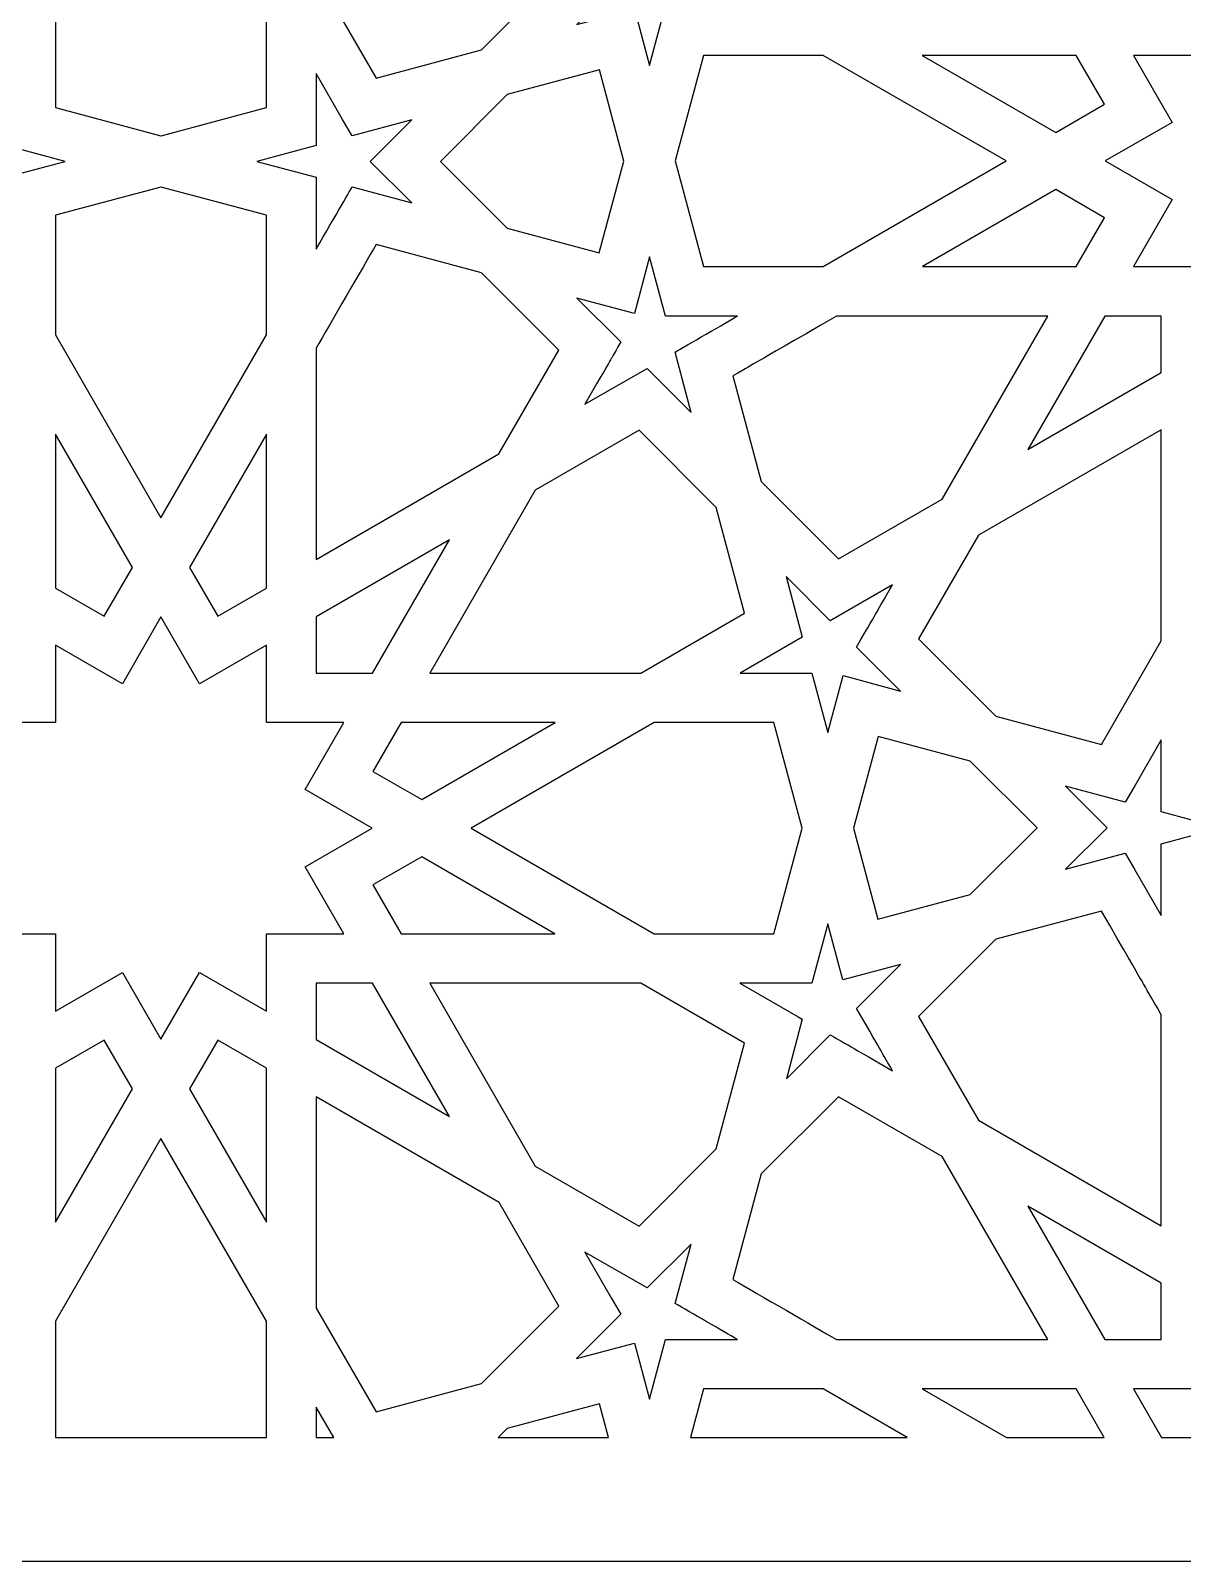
# Model space of a CAD drawing. Header units: millimetres. Extents: x -57 to 56, y -100 to 112.
# Drawn here: x -3.55 to 28.93, y -99.84 to -56.67 of the extents above; entities that cross this region are included whole.
import ezdxf

# ---------------------------------------------------------------- set-up
doc = ezdxf.new("R2010")
doc.units = ezdxf.units.MM
doc.header["$MEASUREMENT"] = 0
doc.layers.add('layer 1', color=7, linetype='Continuous')

msp = doc.modelspace()

# ---------------------------------------------------------------- linework, layer by layer
at = {"layer": 'layer 1', "color": 250}
for points, knots in [([(-24.372, 94.4411), (-38.1806, 87.6628), (-48.5742, 75.4542), (-53.0874, 60.935), (-53.0874, 60.935), (-56.6521, 49.4658), (-55.5912, 52.1945), (-55.5912, -99.8361), (-55.5912, -99.8361), (-52.4793, -99.8361), (52.9544, -99.8361), (55.9213, -99.8361), (55.9213, -99.8361), (55.9213, -98.4327), (55.9213, -97.8601), (55.9213, -96.466), (55.9213, -96.466), (55.9213, 55.9079), (56.001, 45.5757), (55.7428, 48.8312), (55.7428, 48.8312), (52.6358, 88.0279), (10.7823, 111.699), (-24.372, 94.4411)], [0, 0, 0, 0, 0.1428571, 0.1428571, 0.1428571, 0.1428571, 0.2857143, 0.2857143, 0.2857143, 0.2857143, 0.4285714, 0.4285714, 0.4285714, 0.4285714, 0.5714286, 0.5714286, 0.5714286, 0.5714286, 0.7142857, 0.7142857, 0.7142857, 0.7142857, 1, 1, 1, 1]), ([(4.5028, -49.1317), (4.5028, -49.1317), (9.659, -52.1091), (9.659, -52.1091), (9.659, -52.1091), (9.659, -52.1091), (11.3471, -55.0333), (11.3471, -55.0333), (11.3471, -55.0333), (11.3471, -55.0333), (9.1683, -57.2124), (9.1683, -57.2124), (9.1683, -57.2124), (9.1683, -57.2124), (6.1909, -58.0108), (6.1909, -58.0108), (6.1909, -58.0108), (6.1909, -58.0108), (4.5028, -55.0866), (4.5028, -55.0866), (4.5028, -55.0866), (4.5028, -55.0866), (4.5028, -49.1317), (4.5028, -49.1317)], [0, 0, 0, 0, 0.1428571, 0.1428571, 0.1428571, 0.1428571, 0.2857143, 0.2857143, 0.2857143, 0.2857143, 0.4285714, 0.4285714, 0.4285714, 0.4285714, 0.5714286, 0.5714286, 0.5714286, 0.5714286, 0.7142857, 0.7142857, 0.7142857, 0.7142857, 1, 1, 1, 1]), ([(0.1277, -50.3036), (0.1277, -50.3036), (3.1055, -55.4616), (3.1055, -55.4616), (3.1055, -55.4616), (3.1055, -55.4616), (3.1055, -58.8363), (3.1055, -58.8363), (3.1055, -58.8363), (3.1055, -58.8363), (0.1291, -59.6343), (0.1291, -59.6343), (0.1291, -59.6343), (0.1291, -59.6343), (0.1277, -59.6339), (0.1277, -59.6339), (0.1277, -59.6339), (0.1277, -59.6339), (0.1266, -59.6343), (0.1266, -59.6343), (0.1266, -59.6343), (0.1266, -59.6343), (-2.8497, -58.8363), (-2.8497, -58.8363), (-2.8497, -58.8363), (-2.8497, -58.8363), (-2.8497, -55.4616), (-2.8497, -55.4616), (-2.8497, -55.4616), (-2.8497, -55.4616), (0.1277, -50.3036), (0.1277, -50.3036)], [0, 0, 0, 0, 0.1111111, 0.1111111, 0.1111111, 0.1111111, 0.2222222, 0.2222222, 0.2222222, 0.2222222, 0.3333333, 0.3333333, 0.3333333, 0.3333333, 0.4444444, 0.4444444, 0.4444444, 0.4444444, 0.5555556, 0.5555556, 0.5555556, 0.5555556, 0.6666667, 0.6666667, 0.6666667, 0.6666667, 0.7777778, 0.7777778, 0.7777778, 0.7777778, 1, 1, 1, 1]), ([(12.8252, -54.7991), (12.8252, -54.7991), (12.8256, -54.7987), (12.8256, -54.7987), (12.8256, -54.7987), (12.8256, -54.7987), (12.0798, -53.5069), (12.0798, -53.5069), (12.0798, -53.5069), (12.0798, -53.5069), (13.8356, -54.5207), (13.8356, -54.5207), (13.8356, -54.5207), (13.8356, -54.5207), (15.0728, -53.2832), (15.0728, -53.2832), (15.0728, -53.2832), (15.0728, -53.2832), (14.6237, -54.9578), (14.6237, -54.9578), (14.6237, -54.9578), (14.8244, -55.0735), (16.178, -55.8553), (16.3802, -55.9721), (16.3802, -55.9721), (15.4806, -55.9721), (15.0276, -55.9721), (14.3535, -55.9721), (14.3535, -55.9721), (14.3535, -55.9721), (13.903, -57.6523), (13.903, -57.6523), (13.903, -57.6523), (13.903, -57.6523), (13.4789, -56.0666), (13.4789, -56.0666), (13.4789, -56.0666), (13.4789, -56.0666), (11.8551, -56.5016), (11.8551, -56.5016), (11.8551, -56.5016), (11.8551, -56.5016), (13.0933, -55.2633), (13.0933, -55.2633), (13.0933, -55.2633), (13.0933, -55.2633), (12.8252, -54.7991), (12.8252, -54.7991)], [0, 0, 0, 0, 0.0769231, 0.0769231, 0.0769231, 0.0769231, 0.1538462, 0.1538462, 0.1538462, 0.1538462, 0.2307692, 0.2307692, 0.2307692, 0.2307692, 0.3076923, 0.3076923, 0.3076923, 0.3076923, 0.3846154, 0.3846154, 0.3846154, 0.3846154, 0.4615385, 0.4615385, 0.4615385, 0.4615385, 0.5384615, 0.5384615, 0.5384615, 0.5384615, 0.6153846, 0.6153846, 0.6153846, 0.6153846, 0.6923077, 0.6923077, 0.6923077, 0.6923077, 0.7692308, 0.7692308, 0.7692308, 0.7692308, 0.8461538, 0.8461538, 0.8461538, 0.8461538, 1, 1, 1, 1]), ([(33.7961, -64.414), (33.7961, -64.414), (32.7071, -66.3007), (32.7071, -66.3007), (32.7071, -66.3007), (32.7071, -66.3007), (31.6177, -64.414), (31.6177, -64.414), (31.6177, -64.414), (31.6177, -64.414), (29.7293, -65.5038), (29.7293, -65.5038), (29.7293, -65.5038), (29.7293, -65.5038), (29.7293, -63.3232), (29.7293, -63.3232), (29.7293, -63.3232), (29.7293, -63.3232), (27.5505, -63.3232), (27.5505, -63.3232), (27.5505, -63.3232), (27.5505, -63.3232), (28.6399, -61.4366), (28.6399, -61.4366), (28.6399, -61.4366), (28.6399, -61.4366), (26.7522, -60.3469), (26.7522, -60.3469), (26.7522, -60.3469), (26.7522, -60.3469), (28.6399, -59.2575), (28.6399, -59.2575), (28.6399, -59.2575), (28.6399, -59.2575), (27.5502, -57.3694), (27.5502, -57.3694), (27.5502, -57.3694), (27.5502, -57.3694), (29.7293, -57.3694), (29.7293, -57.3694), (29.7293, -57.3694), (29.7293, -57.3694), (29.7293, -55.1903), (29.7293, -55.1903), (29.7293, -55.1903), (29.7293, -55.1903), (31.6177, -56.2797), (31.6177, -56.2797), (31.6177, -56.2797), (31.6177, -56.2797), (32.7071, -54.3923), (32.7071, -54.3923), (32.7071, -54.3923), (32.7071, -54.3923), (33.7961, -56.2797), (33.7961, -56.2797), (33.7961, -56.2797), (33.7961, -56.2797), (35.6845, -55.1903), (35.6845, -55.1903), (35.6845, -55.1903), (35.6845, -55.1903), (35.6845, -57.3694), (35.6845, -57.3694), (35.6845, -57.3694), (35.6845, -57.3694), (37.864, -57.3694), (37.864, -57.3694), (37.864, -57.3694), (37.864, -57.3694), (36.7743, -59.2575), (36.7743, -59.2575), (36.7743, -59.2575), (36.7743, -59.2575), (38.6609, -60.3469), (38.6609, -60.3469), (38.6609, -60.3469), (38.6609, -60.3469), (36.7739, -61.4366), (36.7739, -61.4366), (36.7739, -61.4366), (36.7739, -61.4366), (37.8636, -63.3232), (37.8636, -63.3232), (37.8636, -63.3232), (37.8636, -63.3232), (35.6845, -63.3232), (35.6845, -63.3232), (35.6845, -63.3232), (35.6845, -63.3232), (35.6845, -65.5038), (35.6845, -65.5038), (35.6845, -65.5038), (35.6845, -65.5038), (33.7961, -64.414), (33.7961, -64.414)], [0, 0, 0, 0, 0.04, 0.04, 0.04, 0.04, 0.08, 0.08, 0.08, 0.08, 0.12, 0.12, 0.12, 0.12, 0.16, 0.16, 0.16, 0.16, 0.2, 0.2, 0.2, 0.2, 0.24, 0.24, 0.24, 0.24, 0.28, 0.28, 0.28, 0.28, 0.32, 0.32, 0.32, 0.32, 0.36, 0.36, 0.36, 0.36, 0.4, 0.4, 0.4, 0.4, 0.44, 0.44, 0.44, 0.44, 0.48, 0.48, 0.48, 0.48, 0.52, 0.52, 0.52, 0.52, 0.56, 0.56, 0.56, 0.56, 0.6, 0.6, 0.6, 0.6, 0.64, 0.64, 0.64, 0.64, 0.68, 0.68, 0.68, 0.68, 0.72, 0.72, 0.72, 0.72, 0.76, 0.76, 0.76, 0.76, 0.8, 0.8, 0.8, 0.8, 0.84, 0.84, 0.84, 0.84, 0.88, 0.88, 0.88, 0.88, 0.92, 0.92, 0.92, 0.92, 1, 1, 1, 1]), ([(23.9568, -60.3469), (23.9568, -60.3469), (18.8013, -63.3232), (18.8013, -63.3232), (18.8013, -63.3232), (18.8013, -63.3232), (15.4245, -63.3232), (15.4245, -63.3232), (15.4245, -63.3232), (15.4245, -63.3232), (14.6272, -60.3472), (14.6272, -60.3472), (14.6272, -60.3472), (14.6272, -60.3472), (15.4256, -57.3694), (15.4256, -57.3694), (15.4256, -57.3694), (15.4256, -57.3694), (18.8006, -57.3694), (18.8006, -57.3694), (18.8006, -57.3694), (18.8006, -57.3694), (23.9571, -60.3469), (23.9571, -60.3469), (23.9571, -60.3469), (23.9571, -60.3469), (23.9568, -60.3469), (23.9568, -60.3469), (23.9568, -60.3469), (23.9568, -60.3469), (23.9568, -60.3469), (23.9568, -60.3469)], [0, 0, 0, 0, 0.1111111, 0.1111111, 0.1111111, 0.1111111, 0.2222222, 0.2222222, 0.2222222, 0.2222222, 0.3333333, 0.3333333, 0.3333333, 0.3333333, 0.4444444, 0.4444444, 0.4444444, 0.4444444, 0.5555556, 0.5555556, 0.5555556, 0.5555556, 0.6666667, 0.6666667, 0.6666667, 0.6666667, 0.7777778, 0.7777778, 0.7777778, 0.7777778, 1, 1, 1, 1]), ([(25.3545, -59.5401), (25.3545, -59.5401), (21.5949, -57.3694), (21.5949, -57.3694), (21.5949, -57.3694), (22.0595, -57.3694), (25.3838, -57.3694), (25.9366, -57.3694), (25.9366, -57.3694), (25.9366, -57.3694), (26.731, -58.746), (26.731, -58.746), (26.731, -58.746), (26.731, -58.746), (25.3545, -59.5401), (25.3545, -59.5401)], [0, 0, 0, 0, 0.2, 0.2, 0.2, 0.2, 0.4, 0.4, 0.4, 0.4, 0.6, 0.6, 0.6, 0.6, 1, 1, 1, 1]), ([(9.8887, -58.475), (9.8887, -58.475), (12.4901, -57.7783), (12.4901, -57.7783), (12.4901, -57.7783), (12.4901, -57.7783), (13.1784, -60.3497), (13.1784, -60.3497), (13.1784, -60.3497), (13.1784, -60.3497), (12.4862, -62.9363), (12.4862, -62.9363), (12.4862, -62.9363), (12.4862, -62.9363), (9.8862, -62.2395), (9.8862, -62.2395), (9.8862, -62.2395), (9.8862, -62.2395), (8.0049, -60.3585), (8.0049, -60.3585), (8.0049, -60.3585), (8.0049, -60.3585), (9.8887, -58.475), (9.8887, -58.475)], [0, 0, 0, 0, 0.1428571, 0.1428571, 0.1428571, 0.1428571, 0.2857143, 0.2857143, 0.2857143, 0.2857143, 0.4285714, 0.4285714, 0.4285714, 0.4285714, 0.5714286, 0.5714286, 0.5714286, 0.5714286, 0.7142857, 0.7142857, 0.7142857, 0.7142857, 1, 1, 1, 1]), ([(-4.9929, -61.5414), (-4.9929, -61.5414), (-4.9932, -61.5414), (-4.9932, -61.5414), (-4.9932, -61.5414), (-4.9932, -61.5414), (-5.261, -61.0775), (-5.261, -61.0775), (-5.261, -61.0775), (-5.261, -61.0775), (-6.9399, -61.5269), (-6.9399, -61.5269), (-6.9399, -61.5269), (-6.9399, -61.5269), (-5.7697, -60.3567), (-5.7697, -60.3567), (-5.7697, -60.3567), (-5.7697, -60.3567), (-6.9381, -59.1883), (-6.9381, -59.1883), (-6.9381, -59.1883), (-6.9381, -59.1883), (-5.261, -59.6381), (-5.261, -59.6381), (-5.261, -59.6381), (-5.261, -59.6381), (-4.9929, -59.1735), (-4.9929, -59.1735), (-4.9929, -59.1735), (-4.9929, -59.1735), (-4.9929, -59.1735), (-4.9929, -59.1735), (-4.9929, -59.1735), (-4.9929, -59.1735), (-4.2471, -57.882), (-4.2471, -57.882), (-4.2471, -57.882), (-4.2471, -58.7816), (-4.2471, -59.2342), (-4.2471, -59.908), (-4.2471, -59.908), (-4.2471, -59.908), (-2.5732, -60.3571), (-2.5732, -60.3571), (-2.5732, -60.3571), (-2.5732, -60.3571), (-4.2471, -60.8055), (-4.2471, -60.8055), (-4.2471, -60.8055), (-4.2471, -61.4627), (-4.2471, -61.9481), (-4.2471, -62.8329), (-4.2471, -62.8329), (-4.2471, -62.8329), (-4.9929, -61.5414), (-4.9929, -61.5414)], [0, 0, 0, 0, 0.0666667, 0.0666667, 0.0666667, 0.0666667, 0.1333333, 0.1333333, 0.1333333, 0.1333333, 0.2, 0.2, 0.2, 0.2, 0.2666667, 0.2666667, 0.2666667, 0.2666667, 0.3333333, 0.3333333, 0.3333333, 0.3333333, 0.4, 0.4, 0.4, 0.4, 0.4666667, 0.4666667, 0.4666667, 0.4666667, 0.5333333, 0.5333333, 0.5333333, 0.5333333, 0.6, 0.6, 0.6, 0.6, 0.6666667, 0.6666667, 0.6666667, 0.6666667, 0.7333333, 0.7333333, 0.7333333, 0.7333333, 0.8, 0.8, 0.8, 0.8, 0.8666667, 0.8666667, 0.8666667, 0.8666667, 1, 1, 1, 1]), ([(2.8286, -60.3571), (2.8286, -60.3571), (4.5028, -59.908), (4.5028, -59.908), (4.5028, -59.908), (4.5028, -59.2346), (4.5028, -58.7816), (4.5028, -57.882), (4.5028, -57.882), (4.5028, -57.882), (5.2486, -59.1735), (5.2486, -59.1735), (5.2486, -59.1735), (5.2486, -59.1735), (5.2486, -59.1735), (5.2486, -59.1735), (5.2486, -59.1735), (5.2486, -59.1735), (5.5167, -59.6381), (5.5167, -59.6381), (5.5167, -59.6381), (5.5167, -59.6381), (7.2012, -59.1862), (7.2012, -59.1862), (7.2012, -59.1862), (7.2012, -59.1862), (6.029, -60.3585), (6.029, -60.3585), (6.029, -60.3585), (6.029, -60.3585), (7.1981, -61.5276), (7.1981, -61.5276), (7.1981, -61.5276), (7.1981, -61.5276), (5.5167, -61.0775), (5.5167, -61.0775), (5.5167, -61.0775), (5.5167, -61.0775), (5.0493, -61.8864), (4.5028, -62.8329), (4.5028, -62.8329), (4.5028, -61.9326), (4.5028, -61.4793), (4.5028, -60.8055), (4.5028, -60.8055), (4.5028, -60.8055), (2.8286, -60.3571), (2.8286, -60.3571)], [0, 0, 0, 0, 0.0769231, 0.0769231, 0.0769231, 0.0769231, 0.1538462, 0.1538462, 0.1538462, 0.1538462, 0.2307692, 0.2307692, 0.2307692, 0.2307692, 0.3076923, 0.3076923, 0.3076923, 0.3076923, 0.3846154, 0.3846154, 0.3846154, 0.3846154, 0.4615385, 0.4615385, 0.4615385, 0.4615385, 0.5384615, 0.5384615, 0.5384615, 0.5384615, 0.6153846, 0.6153846, 0.6153846, 0.6153846, 0.6923077, 0.6923077, 0.6923077, 0.6923077, 0.7692308, 0.7692308, 0.7692308, 0.7692308, 0.8461538, 0.8461538, 0.8461538, 0.8461538, 1, 1, 1, 1]), ([(0.1277, -70.4102), (0.1277, -70.4102), (0.1277, -70.4099), (0.1277, -70.4099), (0.1277, -70.4099), (0.1277, -70.4099), (0.1277, -70.4102), (0.1277, -70.4102), (0.1277, -70.4102), (0.1277, -70.4102), (-2.8497, -65.2533), (-2.8497, -65.2533), (-2.8497, -65.2533), (-2.8497, -65.2533), (-2.8497, -61.8779), (-2.8497, -61.8779), (-2.8497, -61.8779), (-2.8497, -61.8779), (0.1259, -61.081), (0.1259, -61.081), (0.1259, -61.081), (0.1259, -61.081), (0.1277, -61.0813), (0.1277, -61.0813), (0.1277, -61.0813), (0.1277, -61.0813), (0.1298, -61.081), (0.1298, -61.081), (0.1298, -61.081), (0.1298, -61.081), (3.1055, -61.8779), (3.1055, -61.8779), (3.1055, -61.8779), (3.1055, -61.8779), (3.1055, -65.2533), (3.1055, -65.2533), (3.1055, -65.2533), (3.1055, -65.2533), (0.1277, -70.4102), (0.1277, -70.4102)], [0, 0, 0, 0, 0.0909091, 0.0909091, 0.0909091, 0.0909091, 0.1818182, 0.1818182, 0.1818182, 0.1818182, 0.2727273, 0.2727273, 0.2727273, 0.2727273, 0.3636364, 0.3636364, 0.3636364, 0.3636364, 0.4545455, 0.4545455, 0.4545455, 0.4545455, 0.5454545, 0.5454545, 0.5454545, 0.5454545, 0.6363636, 0.6363636, 0.6363636, 0.6363636, 0.7272727, 0.7272727, 0.7272727, 0.7272727, 0.8181818, 0.8181818, 0.8181818, 0.8181818, 1, 1, 1, 1]), ([(21.5963, -63.3232), (21.5963, -63.3232), (25.3545, -61.1537), (25.3545, -61.1537), (25.3545, -61.1537), (25.3545, -61.1537), (26.731, -61.9478), (26.731, -61.9478), (26.731, -61.9478), (26.731, -61.9478), (25.9366, -63.3232), (25.9366, -63.3232), (25.9366, -63.3232), (25.3933, -63.3232), (22.1396, -63.3232), (21.5963, -63.3232)], [0, 0, 0, 0, 0.2, 0.2, 0.2, 0.2, 0.4, 0.4, 0.4, 0.4, 0.6, 0.6, 0.6, 0.6, 1, 1, 1, 1]), ([(9.1683, -63.5018), (9.1683, -63.5018), (11.3471, -65.6805), (11.3471, -65.6805), (11.3471, -65.6805), (11.3471, -65.6805), (9.658, -68.6064), (9.658, -68.6064), (9.658, -68.6064), (9.658, -68.6064), (4.5028, -71.5832), (4.5028, -71.5832), (4.5028, -71.5832), (4.5028, -71.5832), (4.5028, -65.6282), (4.5028, -65.6282), (4.5028, -65.6282), (4.8891, -64.9588), (5.8205, -63.3458), (6.1909, -62.7045), (6.1909, -62.7045), (6.1909, -62.7045), (9.1683, -63.5018), (9.1683, -63.5018)], [0, 0, 0, 0, 0.1428571, 0.1428571, 0.1428571, 0.1428571, 0.2857143, 0.2857143, 0.2857143, 0.2857143, 0.4285714, 0.4285714, 0.4285714, 0.4285714, 0.5714286, 0.5714286, 0.5714286, 0.5714286, 0.7142857, 0.7142857, 0.7142857, 0.7142857, 1, 1, 1, 1]), ([(15.0809, -67.4394), (15.0809, -67.4394), (13.8356, -66.1942), (13.8356, -66.1942), (13.8356, -66.1942), (13.8356, -66.1942), (12.0787, -67.2087), (12.0787, -67.2087), (12.0787, -67.2087), (13.1533, -65.3469), (12.5977, -66.3098), (13.0933, -65.4509), (13.0933, -65.4509), (13.0933, -65.4509), (11.8569, -64.2144), (11.8569, -64.2144), (11.8569, -64.2144), (11.8569, -64.2144), (13.4747, -64.6479), (13.4747, -64.6479), (13.4747, -64.6479), (13.4747, -64.6479), (13.9033, -63.0456), (13.9033, -63.0456), (13.9033, -63.0456), (13.9033, -63.0456), (14.3517, -64.7207), (14.3517, -64.7207), (14.3517, -64.7207), (15.0259, -64.7207), (15.4795, -64.7207), (16.3805, -64.7207), (16.3805, -64.7207), (16.1255, -64.8677), (14.8812, -65.5859), (14.6237, -65.7345), (14.6237, -65.7345), (14.6237, -65.7345), (15.0809, -67.4394), (15.0809, -67.4394)], [0, 0, 0, 0, 0.0909091, 0.0909091, 0.0909091, 0.0909091, 0.1818182, 0.1818182, 0.1818182, 0.1818182, 0.2727273, 0.2727273, 0.2727273, 0.2727273, 0.3636364, 0.3636364, 0.3636364, 0.3636364, 0.4545455, 0.4545455, 0.4545455, 0.4545455, 0.5454545, 0.5454545, 0.5454545, 0.5454545, 0.6363636, 0.6363636, 0.6363636, 0.6363636, 0.7272727, 0.7272727, 0.7272727, 0.7272727, 0.8181818, 0.8181818, 0.8181818, 0.8181818, 1, 1, 1, 1]), ([(19.2288, -71.5662), (19.2288, -71.5662), (17.0497, -69.3862), (17.0497, -69.3862), (17.0497, -69.3862), (17.0497, -69.3862), (16.2511, -66.4086), (16.2511, -66.4086), (16.2511, -66.4086), (17.0833, -65.9281), (16.4966, -66.2672), (19.1763, -64.7207), (19.1763, -64.7207), (19.5386, -64.7207), (23.495, -64.7207), (25.1298, -64.7207), (25.1298, -64.7207), (25.1298, -64.7207), (22.1523, -69.8785), (22.1523, -69.8785), (22.1523, -69.8785), (22.1523, -69.8785), (19.2288, -71.5662), (19.2288, -71.5662)], [0, 0, 0, 0, 0.1428571, 0.1428571, 0.1428571, 0.1428571, 0.2857143, 0.2857143, 0.2857143, 0.2857143, 0.4285714, 0.4285714, 0.4285714, 0.4285714, 0.5714286, 0.5714286, 0.5714286, 0.5714286, 0.7142857, 0.7142857, 0.7142857, 0.7142857, 1, 1, 1, 1]), ([(24.5724, -68.4812), (24.5724, -68.4812), (26.7434, -64.7207), (26.7434, -64.7207), (26.7434, -64.7207), (26.7434, -64.7207), (28.3319, -64.7207), (28.3319, -64.7207), (28.3319, -64.7207), (28.3319, -64.7207), (28.3319, -66.3102), (28.3319, -66.3102), (28.3319, -66.3102), (28.3319, -66.3102), (24.5724, -68.4812), (24.5724, -68.4812)], [0, 0, 0, 0, 0.2, 0.2, 0.2, 0.2, 0.4, 0.4, 0.4, 0.4, 0.6, 0.6, 0.6, 0.6, 1, 1, 1, 1]), ([(-2.8497, -68.0484), (-2.8497, -68.0484), (-0.6791, -71.8079), (-0.6791, -71.8079), (-0.6791, -71.8079), (-0.6791, -71.8079), (-1.4732, -73.1844), (-1.4732, -73.1844), (-1.4732, -73.1844), (-1.4732, -73.1844), (-2.8497, -72.39), (-2.8497, -72.39), (-2.8497, -72.39), (-2.8497, -71.8475), (-2.8497, -68.592), (-2.8497, -68.0484)], [0, 0, 0, 0, 0.2, 0.2, 0.2, 0.2, 0.4, 0.4, 0.4, 0.4, 0.6, 0.6, 0.6, 0.6, 1, 1, 1, 1]), ([(3.1055, -68.0484), (3.1055, -68.5126), (3.1055, -71.8371), (3.1055, -72.39), (3.1055, -72.39), (3.1055, -72.39), (1.729, -73.1844), (1.729, -73.1844), (1.729, -73.1844), (1.729, -73.1844), (0.9345, -71.8079), (0.9345, -71.8079), (0.9345, -71.8079), (0.9345, -71.8079), (3.1055, -68.0484), (3.1055, -68.0484)], [0, 0, 0, 0, 0.2, 0.2, 0.2, 0.2, 0.4, 0.4, 0.4, 0.4, 0.6, 0.6, 0.6, 0.6, 1, 1, 1, 1]), ([(7.7047, -74.7853), (7.7047, -74.7853), (10.681, -69.6295), (10.681, -69.6295), (10.681, -69.6295), (10.681, -69.6295), (13.6059, -67.9407), (13.6059, -67.9407), (13.6059, -67.9407), (13.6059, -67.9407), (15.785, -70.1198), (15.785, -70.1198), (15.785, -70.1198), (15.785, -70.1198), (16.5834, -73.0973), (16.5834, -73.0973), (16.5834, -73.0973), (16.5834, -73.0973), (13.6595, -74.7853), (13.6595, -74.7853), (13.6595, -74.7853), (13.6595, -74.7853), (7.7047, -74.7853), (7.7047, -74.7853)], [0, 0, 0, 0, 0.1428571, 0.1428571, 0.1428571, 0.1428571, 0.2857143, 0.2857143, 0.2857143, 0.2857143, 0.4285714, 0.4285714, 0.4285714, 0.4285714, 0.5714286, 0.5714286, 0.5714286, 0.5714286, 0.7142857, 0.7142857, 0.7142857, 0.7142857, 1, 1, 1, 1]), ([(23.6664, -76.0042), (23.6664, -76.0042), (21.4873, -73.8251), (21.4873, -73.8251), (21.4873, -73.8251), (21.4873, -73.8251), (23.1768, -70.9002), (23.1768, -70.9002), (23.1768, -70.9002), (23.1768, -70.9002), (28.3319, -67.9238), (28.3319, -67.9238), (28.3319, -67.9238), (28.3319, -67.9238), (28.3319, -73.8784), (28.3319, -73.8784), (28.3319, -73.8784), (28.3319, -73.8784), (26.6439, -76.8025), (26.6439, -76.8025), (26.6439, -76.8025), (26.6439, -76.8025), (23.6664, -76.0042), (23.6664, -76.0042)], [0, 0, 0, 0, 0.1428571, 0.1428571, 0.1428571, 0.1428571, 0.2857143, 0.2857143, 0.2857143, 0.2857143, 0.4285714, 0.4285714, 0.4285714, 0.4285714, 0.5714286, 0.5714286, 0.5714286, 0.5714286, 0.7142857, 0.7142857, 0.7142857, 0.7142857, 1, 1, 1, 1]), ([(4.5028, -73.1968), (4.5028, -73.1968), (8.2606, -71.0268), (8.2606, -71.0268), (8.2606, -71.0268), (8.2606, -71.0268), (6.0911, -74.7853), (6.0911, -74.7853), (6.0911, -74.7853), (6.0911, -74.7853), (4.5028, -74.7853), (4.5028, -74.7853), (4.5028, -74.7853), (4.5028, -74.7853), (4.5028, -73.1968), (4.5028, -73.1968)], [0, 0, 0, 0, 0.2, 0.2, 0.2, 0.2, 0.4, 0.4, 0.4, 0.4, 0.6, 0.6, 0.6, 0.6, 1, 1, 1, 1]), ([(18.2107, -73.7715), (18.2107, -73.7715), (17.7539, -72.0675), (17.7539, -72.0675), (17.7539, -72.0675), (17.7539, -72.0675), (18.9985, -73.3129), (18.9985, -73.3129), (18.9985, -73.3129), (18.9985, -73.3129), (20.7546, -72.2993), (20.7546, -72.2993), (20.7546, -72.2993), (20.2254, -73.2158), (20.4548, -72.8185), (19.7407, -74.0548), (19.7407, -74.0548), (19.7407, -74.0548), (20.98, -75.2937), (20.98, -75.2937), (20.98, -75.2937), (20.98, -75.2937), (19.3587, -74.8594), (19.3587, -74.8594), (19.3587, -74.8594), (19.3587, -74.8594), (18.9304, -76.461), (18.9304, -76.461), (18.9304, -76.461), (18.9304, -76.461), (18.481, -74.7853), (18.481, -74.7853), (18.481, -74.7853), (17.8043, -74.7853), (17.3531, -74.7853), (16.4543, -74.7853), (16.4543, -74.7853), (16.4543, -74.7853), (18.2107, -73.7715), (18.2107, -73.7715)], [0, 0, 0, 0, 0.0909091, 0.0909091, 0.0909091, 0.0909091, 0.1818182, 0.1818182, 0.1818182, 0.1818182, 0.2727273, 0.2727273, 0.2727273, 0.2727273, 0.3636364, 0.3636364, 0.3636364, 0.3636364, 0.4545455, 0.4545455, 0.4545455, 0.4545455, 0.5454545, 0.5454545, 0.5454545, 0.5454545, 0.6363636, 0.6363636, 0.6363636, 0.6363636, 0.7272727, 0.7272727, 0.7272727, 0.7272727, 0.8181818, 0.8181818, 0.8181818, 0.8181818, 1, 1, 1, 1]), ([(3.1055, -84.3171), (3.1055, -84.3171), (1.2171, -83.2273), (1.2171, -83.2273), (1.2171, -83.2273), (1.2171, -83.2273), (0.1277, -85.114), (0.1277, -85.114), (0.1277, -85.114), (0.1277, -85.114), (-0.9617, -83.2273), (-0.9617, -83.2273), (-0.9617, -83.2273), (-0.9617, -83.2273), (-2.8497, -84.3171), (-2.8497, -84.3171), (-2.8497, -84.3171), (-2.8497, -84.3171), (-2.8497, -82.1366), (-2.8497, -82.1366), (-2.8497, -82.1366), (-2.8497, -82.1366), (-5.0289, -82.1366), (-5.0289, -82.1366), (-5.0289, -82.1366), (-5.0289, -82.1366), (-3.9391, -80.2499), (-3.9391, -80.2499), (-3.9391, -80.2499), (-3.9391, -80.2499), (-5.8272, -79.1601), (-5.8272, -79.1601), (-5.8272, -79.1601), (-5.8272, -79.1601), (-3.9391, -78.0708), (-3.9391, -78.0708), (-3.9391, -78.0708), (-3.9391, -78.0708), (-5.0292, -76.1826), (-5.0292, -76.1826), (-5.0292, -76.1826), (-5.0292, -76.1826), (-2.8497, -76.1826), (-2.8497, -76.1826), (-2.8497, -76.1826), (-2.8497, -76.1826), (-2.8497, -74.0032), (-2.8497, -74.0032), (-2.8497, -74.0032), (-2.8497, -74.0032), (-0.9617, -75.093), (-0.9617, -75.093), (-0.9617, -75.093), (-0.9617, -75.093), (0.1277, -73.2056), (0.1277, -73.2056), (0.1277, -73.2056), (0.1277, -73.2056), (1.2171, -75.093), (1.2171, -75.093), (1.2171, -75.093), (1.2171, -75.093), (3.1055, -74.0032), (3.1055, -74.0032), (3.1055, -74.0032), (3.1055, -74.0032), (3.1055, -76.1826), (3.1055, -76.1826), (3.1055, -76.1826), (3.1055, -76.1826), (5.2846, -76.1826), (5.2846, -76.1826), (5.2846, -76.1826), (5.2846, -76.1826), (4.1949, -78.0708), (4.1949, -78.0708), (4.1949, -78.0708), (4.1949, -78.0708), (6.0815, -79.1601), (6.0815, -79.1601), (6.0815, -79.1601), (6.0815, -79.1601), (4.1945, -80.2499), (4.1945, -80.2499), (4.1945, -80.2499), (4.1945, -80.2499), (5.2842, -82.1366), (5.2842, -82.1366), (5.2842, -82.1366), (5.2842, -82.1366), (3.1055, -82.1366), (3.1055, -82.1366), (3.1055, -82.1366), (3.1055, -82.1366), (3.1055, -84.3171), (3.1055, -84.3171)], [0, 0, 0, 0, 0.04, 0.04, 0.04, 0.04, 0.08, 0.08, 0.08, 0.08, 0.12, 0.12, 0.12, 0.12, 0.16, 0.16, 0.16, 0.16, 0.2, 0.2, 0.2, 0.2, 0.24, 0.24, 0.24, 0.24, 0.28, 0.28, 0.28, 0.28, 0.32, 0.32, 0.32, 0.32, 0.36, 0.36, 0.36, 0.36, 0.4, 0.4, 0.4, 0.4, 0.44, 0.44, 0.44, 0.44, 0.48, 0.48, 0.48, 0.48, 0.52, 0.52, 0.52, 0.52, 0.56, 0.56, 0.56, 0.56, 0.6, 0.6, 0.6, 0.6, 0.64, 0.64, 0.64, 0.64, 0.68, 0.68, 0.68, 0.68, 0.72, 0.72, 0.72, 0.72, 0.76, 0.76, 0.76, 0.76, 0.8, 0.8, 0.8, 0.8, 0.84, 0.84, 0.84, 0.84, 0.88, 0.88, 0.88, 0.88, 0.92, 0.92, 0.92, 0.92, 1, 1, 1, 1]), ([(11.2391, -76.1826), (11.2391, -76.1826), (7.4789, -78.3533), (7.4789, -78.3533), (7.4789, -78.3533), (7.4789, -78.3533), (6.1034, -77.5593), (6.1034, -77.5593), (6.1034, -77.5593), (6.1034, -77.5593), (6.8979, -76.1826), (6.8979, -76.1826), (6.8979, -76.1826), (6.8979, -76.1826), (11.2391, -76.1826), (11.2391, -76.1826)], [0, 0, 0, 0, 0.2, 0.2, 0.2, 0.2, 0.4, 0.4, 0.4, 0.4, 0.6, 0.6, 0.6, 0.6, 1, 1, 1, 1]), ([(8.8762, -79.1601), (8.8762, -79.1601), (14.0338, -76.1826), (14.0338, -76.1826), (14.0338, -76.1826), (14.0338, -76.1826), (17.4089, -76.1826), (17.4089, -76.1826), (17.4089, -76.1826), (17.4089, -76.1826), (18.2076, -79.1601), (18.2076, -79.1601), (18.2076, -79.1601), (18.2076, -79.1601), (17.4099, -82.1366), (17.4099, -82.1366), (17.4099, -82.1366), (17.4099, -82.1366), (14.0321, -82.1366), (14.0321, -82.1366), (14.0321, -82.1366), (14.0321, -82.1366), (8.8762, -79.1601), (8.8762, -79.1601)], [0, 0, 0, 0, 0.1428571, 0.1428571, 0.1428571, 0.1428571, 0.2857143, 0.2857143, 0.2857143, 0.2857143, 0.4285714, 0.4285714, 0.4285714, 0.4285714, 0.5714286, 0.5714286, 0.5714286, 0.5714286, 0.7142857, 0.7142857, 0.7142857, 0.7142857, 1, 1, 1, 1]), ([(20.3436, -81.7287), (20.3436, -81.7287), (19.6554, -79.1573), (19.6554, -79.1573), (19.6554, -79.1573), (19.6554, -79.1573), (20.3472, -76.5711), (20.3472, -76.5711), (20.3472, -76.5711), (20.3472, -76.5711), (22.9475, -77.2674), (22.9475, -77.2674), (22.9475, -77.2674), (22.9475, -77.2674), (24.8288, -79.1484), (24.8288, -79.1484), (24.8288, -79.1484), (24.8288, -79.1484), (22.945, -81.032), (22.945, -81.032), (22.945, -81.032), (22.945, -81.032), (20.3436, -81.7287), (20.3436, -81.7287)], [0, 0, 0, 0, 0.1428571, 0.1428571, 0.1428571, 0.1428571, 0.2857143, 0.2857143, 0.2857143, 0.2857143, 0.4285714, 0.4285714, 0.4285714, 0.4285714, 0.5714286, 0.5714286, 0.5714286, 0.5714286, 0.7142857, 0.7142857, 0.7142857, 0.7142857, 1, 1, 1, 1]), ([(27.5862, -80.3334), (27.5862, -80.3334), (27.5862, -80.3334), (27.5862, -80.3334), (27.5862, -80.3334), (27.5862, -80.3334), (27.318, -79.8696), (27.318, -79.8696), (27.318, -79.8696), (27.318, -79.8696), (25.6325, -80.3208), (25.6325, -80.3208), (25.6325, -80.3208), (25.6325, -80.3208), (26.8048, -79.1484), (26.8048, -79.1484), (26.8048, -79.1484), (26.8048, -79.1484), (25.6346, -77.9783), (25.6346, -77.9783), (25.6346, -77.9783), (25.6346, -77.9783), (27.318, -78.4299), (27.318, -78.4299), (27.318, -78.4299), (27.318, -78.4299), (27.5862, -77.9657), (27.5862, -77.9657), (27.5862, -77.9657), (27.5862, -77.9657), (27.5862, -77.9657), (27.5862, -77.9657), (27.5862, -77.9657), (27.5862, -77.9657), (28.3319, -76.6738), (28.3319, -76.6738), (28.3319, -76.6738), (28.3319, -77.5734), (28.3319, -78.026), (28.3319, -78.7002), (28.3319, -78.7002), (28.3319, -78.7002), (30.0066, -79.1493), (30.0066, -79.1493), (30.0066, -79.1493), (30.0066, -79.1493), (28.3319, -79.5976), (28.3319, -79.5976), (28.3319, -79.5976), (28.3319, -80.2549), (28.3319, -80.7402), (28.3319, -81.625), (28.3319, -81.625), (28.3319, -81.625), (27.5862, -80.3334), (27.5862, -80.3334)], [0, 0, 0, 0, 0.0666667, 0.0666667, 0.0666667, 0.0666667, 0.1333333, 0.1333333, 0.1333333, 0.1333333, 0.2, 0.2, 0.2, 0.2, 0.2666667, 0.2666667, 0.2666667, 0.2666667, 0.3333333, 0.3333333, 0.3333333, 0.3333333, 0.4, 0.4, 0.4, 0.4, 0.4666667, 0.4666667, 0.4666667, 0.4666667, 0.5333333, 0.5333333, 0.5333333, 0.5333333, 0.6, 0.6, 0.6, 0.6, 0.6666667, 0.6666667, 0.6666667, 0.6666667, 0.7333333, 0.7333333, 0.7333333, 0.7333333, 0.8, 0.8, 0.8, 0.8, 0.8666667, 0.8666667, 0.8666667, 0.8666667, 1, 1, 1, 1]), ([(6.1038, -80.761), (6.1038, -80.761), (7.4792, -79.967), (7.4792, -79.967), (7.4792, -79.967), (7.4792, -79.967), (11.237, -82.1366), (11.237, -82.1366), (11.237, -82.1366), (11.237, -82.1366), (6.8979, -82.1366), (6.8979, -82.1366), (6.8979, -82.1366), (6.8979, -82.1366), (6.1038, -80.761), (6.1038, -80.761)], [0, 0, 0, 0, 0.2, 0.2, 0.2, 0.2, 0.4, 0.4, 0.4, 0.4, 0.6, 0.6, 0.6, 0.6, 1, 1, 1, 1]), ([(23.1757, -87.3982), (23.1757, -87.3982), (21.4873, -84.4737), (21.4873, -84.4737), (21.4873, -84.4737), (21.4873, -84.4737), (23.6664, -82.2938), (23.6664, -82.2938), (23.6664, -82.2938), (23.6664, -82.2938), (26.6439, -81.4966), (26.6439, -81.4966), (26.6439, -81.4966), (28.0437, -83.9208), (27.6881, -83.3049), (28.3319, -84.4204), (28.3319, -84.4204), (28.3319, -84.4204), (28.3319, -90.3753), (28.3319, -90.3753), (28.3319, -90.3753), (28.3319, -90.3753), (23.1757, -87.3982), (23.1757, -87.3982)], [0, 0, 0, 0, 0.1428571, 0.1428571, 0.1428571, 0.1428571, 0.2857143, 0.2857143, 0.2857143, 0.2857143, 0.4285714, 0.4285714, 0.4285714, 0.4285714, 0.5714286, 0.5714286, 0.5714286, 0.5714286, 0.7142857, 0.7142857, 0.7142857, 0.7142857, 1, 1, 1, 1]), ([(20.0088, -84.7085), (20.0088, -84.7085), (20.0088, -84.7085), (20.0088, -84.7085), (20.0088, -84.7085), (20.6114, -85.7517), (20.4544, -85.4798), (20.7546, -86.0002), (20.7546, -86.0002), (19.201, -85.1031), (19.5834, -85.3243), (18.9988, -84.9862), (18.9988, -84.9862), (18.9988, -84.9862), (17.7606, -86.2248), (17.7606, -86.2248), (17.7606, -86.2248), (17.7606, -86.2248), (18.2093, -84.5491), (18.2093, -84.5491), (18.2093, -84.5491), (18.2093, -84.5491), (18.0943, -84.4828), (18.0943, -84.4828), (18.0943, -84.4828), (18.0943, -84.4828), (18.0943, -84.4814), (18.0943, -84.4814), (18.0943, -84.4814), (18.0943, -84.4814), (16.4528, -83.5339), (16.4528, -83.5339), (16.4528, -83.5339), (17.3545, -83.5339), (17.8086, -83.5339), (18.4827, -83.5339), (18.4827, -83.5339), (18.4827, -83.5339), (18.9315, -81.8575), (18.9315, -81.8575), (18.9315, -81.8575), (18.9315, -81.8575), (19.3548, -83.4403), (19.3548, -83.4403), (19.3548, -83.4403), (19.3548, -83.4403), (20.9797, -83.0054), (20.9797, -83.0054), (20.9797, -83.0054), (20.9797, -83.0054), (19.7411, -84.2444), (19.7411, -84.2444), (19.7411, -84.2444), (19.7411, -84.2444), (20.0088, -84.7085), (20.0088, -84.7085)], [0, 0, 0, 0, 0.0666667, 0.0666667, 0.0666667, 0.0666667, 0.1333333, 0.1333333, 0.1333333, 0.1333333, 0.2, 0.2, 0.2, 0.2, 0.2666667, 0.2666667, 0.2666667, 0.2666667, 0.3333333, 0.3333333, 0.3333333, 0.3333333, 0.4, 0.4, 0.4, 0.4, 0.4666667, 0.4666667, 0.4666667, 0.4666667, 0.5333333, 0.5333333, 0.5333333, 0.5333333, 0.6, 0.6, 0.6, 0.6, 0.6666667, 0.6666667, 0.6666667, 0.6666667, 0.7333333, 0.7333333, 0.7333333, 0.7333333, 0.8, 0.8, 0.8, 0.8, 0.8666667, 0.8666667, 0.8666667, 0.8666667, 1, 1, 1, 1]), ([(8.2617, -87.2941), (8.2617, -87.2941), (4.5028, -85.1235), (4.5028, -85.1235), (4.5028, -85.1235), (4.5028, -85.1235), (4.5028, -83.5339), (4.5028, -83.5339), (4.5028, -83.5339), (4.5028, -83.5339), (6.0911, -83.5339), (6.0911, -83.5339), (6.0911, -83.5339), (6.0911, -83.5339), (8.2617, -87.2941), (8.2617, -87.2941)], [0, 0, 0, 0, 0.2, 0.2, 0.2, 0.2, 0.4, 0.4, 0.4, 0.4, 0.6, 0.6, 0.6, 0.6, 1, 1, 1, 1]), ([(10.6825, -88.6918), (10.6825, -88.6918), (7.7047, -83.5339), (7.7047, -83.5339), (7.7047, -83.5339), (7.7047, -83.5339), (13.6571, -83.5339), (13.6571, -83.5339), (13.6571, -83.5339), (13.6571, -83.5339), (16.582, -85.2234), (16.582, -85.2234), (16.582, -85.2234), (16.582, -85.2234), (15.785, -88.1994), (15.785, -88.1994), (15.785, -88.1994), (15.785, -88.1994), (13.6059, -90.3796), (13.6059, -90.3796), (13.6059, -90.3796), (13.6059, -90.3796), (10.6825, -88.6918), (10.6825, -88.6918)], [0, 0, 0, 0, 0.1428571, 0.1428571, 0.1428571, 0.1428571, 0.2857143, 0.2857143, 0.2857143, 0.2857143, 0.4285714, 0.4285714, 0.4285714, 0.4285714, 0.5714286, 0.5714286, 0.5714286, 0.5714286, 0.7142857, 0.7142857, 0.7142857, 0.7142857, 1, 1, 1, 1]), ([(-0.6791, -86.5113), (-0.6791, -86.5113), (-2.8497, -90.2713), (-2.8497, -90.2713), (-2.8497, -90.2713), (-2.8497, -90.2713), (-2.8497, -85.9303), (-2.8497, -85.9303), (-2.8497, -85.9303), (-2.8497, -85.9303), (-1.4732, -85.1359), (-1.4732, -85.1359), (-1.4732, -85.1359), (-1.4732, -85.1359), (-0.6791, -86.5113), (-0.6791, -86.5113)], [0, 0, 0, 0, 0.2, 0.2, 0.2, 0.2, 0.4, 0.4, 0.4, 0.4, 0.6, 0.6, 0.6, 0.6, 1, 1, 1, 1]), ([(3.1055, -90.2713), (3.1055, -90.2713), (0.9345, -86.5113), (0.9345, -86.5113), (0.9345, -86.5113), (0.9345, -86.5113), (1.729, -85.1359), (1.729, -85.1359), (1.729, -85.1359), (1.729, -85.1359), (3.1055, -85.9303), (3.1055, -85.9303), (3.1055, -85.9303), (3.1055, -85.9303), (3.1055, -90.2713), (3.1055, -90.2713)], [0, 0, 0, 0, 0.2, 0.2, 0.2, 0.2, 0.4, 0.4, 0.4, 0.4, 0.6, 0.6, 0.6, 0.6, 1, 1, 1, 1]), ([(6.1909, -95.6159), (6.1909, -95.6159), (4.5028, -92.6916), (4.5028, -92.6916), (4.5028, -92.6916), (4.5028, -92.6916), (4.5028, -86.737), (4.5028, -86.737), (4.5028, -86.737), (4.5028, -86.737), (9.659, -89.7146), (9.659, -89.7146), (9.659, -89.7146), (9.659, -89.7146), (11.3471, -92.6383), (11.3471, -92.6383), (11.3471, -92.6383), (11.3471, -92.6383), (9.1683, -94.8174), (9.1683, -94.8174), (9.1683, -94.8174), (9.1683, -94.8174), (6.1909, -95.6159), (6.1909, -95.6159)], [0, 0, 0, 0, 0.1428571, 0.1428571, 0.1428571, 0.1428571, 0.2857143, 0.2857143, 0.2857143, 0.2857143, 0.4285714, 0.4285714, 0.4285714, 0.4285714, 0.5714286, 0.5714286, 0.5714286, 0.5714286, 0.7142857, 0.7142857, 0.7142857, 0.7142857, 1, 1, 1, 1]), ([(16.2511, -91.8894), (16.2511, -91.8894), (17.0497, -88.9116), (17.0497, -88.9116), (17.0497, -88.9116), (17.0497, -88.9116), (19.2285, -86.7329), (19.2285, -86.7329), (19.2285, -86.7329), (19.2285, -86.7329), (22.153, -88.4224), (22.153, -88.4224), (22.153, -88.4224), (22.153, -88.4224), (25.1298, -93.5775), (25.1298, -93.5775), (25.1298, -93.5775), (25.1298, -93.5775), (19.1749, -93.5775), (19.1749, -93.5775), (19.1749, -93.5775), (18.5367, -93.2089), (16.9912, -92.3167), (16.2511, -91.8894)], [0, 0, 0, 0, 0.1428571, 0.1428571, 0.1428571, 0.1428571, 0.2857143, 0.2857143, 0.2857143, 0.2857143, 0.4285714, 0.4285714, 0.4285714, 0.4285714, 0.5714286, 0.5714286, 0.5714286, 0.5714286, 0.7142857, 0.7142857, 0.7142857, 0.7142857, 1, 1, 1, 1]), ([(-2.8497, -96.3429), (-2.8497, -96.3429), (-2.8497, -93.0666), (-2.8497, -93.0666), (-2.8497, -93.0666), (-2.8497, -93.0666), (0.1277, -87.909), (0.1277, -87.909), (0.1277, -87.909), (0.1277, -87.909), (3.1055, -93.0666), (3.1055, -93.0666), (3.1055, -93.0666), (3.1055, -93.0666), (3.1055, -96.3429), (3.1055, -96.3429), (3.1055, -96.3429), (3.1055, -96.3429), (-2.8497, -96.3429), (-2.8497, -96.3429)], [0, 0, 0, 0, 0.1666667, 0.1666667, 0.1666667, 0.1666667, 0.3333333, 0.3333333, 0.3333333, 0.3333333, 0.5, 0.5, 0.5, 0.5, 0.6666667, 0.6666667, 0.6666667, 0.6666667, 1, 1, 1, 1]), ([(24.5734, -89.8186), (24.5734, -89.8186), (28.3319, -91.9889), (28.3319, -91.9889), (28.3319, -91.9889), (28.3319, -91.9889), (28.3319, -93.5775), (28.3319, -93.5775), (28.3319, -93.5775), (28.3319, -93.5775), (26.7434, -93.5775), (26.7434, -93.5775), (26.7434, -93.5775), (26.7434, -93.5775), (24.5734, -89.8186), (24.5734, -89.8186)], [0, 0, 0, 0, 0.2, 0.2, 0.2, 0.2, 0.4, 0.4, 0.4, 0.4, 0.6, 0.6, 0.6, 0.6, 1, 1, 1, 1]), ([(13.9019, -95.2623), (13.9019, -95.2623), (13.4789, -93.6804), (13.4789, -93.6804), (13.4789, -93.6804), (13.4789, -93.6804), (11.8431, -94.1186), (11.8431, -94.1186), (11.8431, -94.1186), (11.8431, -94.1186), (13.0933, -92.8683), (13.0933, -92.8683), (13.0933, -92.8683), (13.0933, -92.8683), (12.8252, -92.4041), (12.8252, -92.4041), (12.8252, -92.4041), (12.8252, -92.4041), (12.8256, -92.4038), (12.8256, -92.4038), (12.8256, -92.4038), (12.8256, -92.4038), (12.0798, -91.1123), (12.0798, -91.1123), (12.0798, -91.1123), (12.0798, -91.1123), (13.8356, -92.1261), (13.8356, -92.1261), (13.8356, -92.1261), (13.8356, -92.1261), (15.0731, -90.8882), (15.0731, -90.8882), (15.0731, -90.8882), (15.0731, -90.8882), (14.6237, -92.5637), (14.6237, -92.5637), (14.6237, -92.5637), (15.041, -92.8041), (15.9639, -93.3373), (16.3802, -93.5775), (16.3802, -93.5775), (15.4802, -93.5775), (15.0276, -93.5775), (14.3535, -93.5775), (14.3535, -93.5775), (14.3535, -93.5775), (13.9019, -95.2623), (13.9019, -95.2623)], [0, 0, 0, 0, 0.0769231, 0.0769231, 0.0769231, 0.0769231, 0.1538462, 0.1538462, 0.1538462, 0.1538462, 0.2307692, 0.2307692, 0.2307692, 0.2307692, 0.3076923, 0.3076923, 0.3076923, 0.3076923, 0.3846154, 0.3846154, 0.3846154, 0.3846154, 0.4615385, 0.4615385, 0.4615385, 0.4615385, 0.5384615, 0.5384615, 0.5384615, 0.5384615, 0.6153846, 0.6153846, 0.6153846, 0.6153846, 0.6923077, 0.6923077, 0.6923077, 0.6923077, 0.7692308, 0.7692308, 0.7692308, 0.7692308, 0.8461538, 0.8461538, 0.8461538, 0.8461538, 1, 1, 1, 1]), ([(28.3397, -96.3429), (28.3397, -96.3429), (27.5502, -94.9748), (27.5502, -94.9748), (27.5502, -94.9748), (27.5502, -94.9748), (29.7293, -94.9748), (29.7293, -94.9748), (29.7293, -94.9748), (29.7293, -94.9748), (29.7293, -92.7953), (29.7293, -92.7953), (29.7293, -92.7953), (29.7293, -92.7953), (31.6177, -93.8851), (31.6177, -93.8851), (31.6177, -93.8851), (31.6177, -93.8851), (32.7071, -91.9977), (32.7071, -91.9977), (32.7071, -91.9977), (32.7071, -91.9977), (33.7961, -93.8851), (33.7961, -93.8851), (33.7961, -93.8851), (33.7961, -93.8851), (35.6845, -92.7953), (35.6845, -92.7953), (35.6845, -92.7953), (35.6845, -92.7953), (35.6845, -94.9748), (35.6845, -94.9748), (35.6845, -94.9748), (35.6845, -94.9748), (37.864, -94.9748), (37.864, -94.9748), (37.864, -94.9748), (37.864, -94.9748), (37.0741, -96.3429), (37.0741, -96.3429), (37.0741, -96.3429), (37.0741, -96.3429), (28.3397, -96.3429), (28.3397, -96.3429)], [0, 0, 0, 0, 0.0833333, 0.0833333, 0.0833333, 0.0833333, 0.1666667, 0.1666667, 0.1666667, 0.1666667, 0.25, 0.25, 0.25, 0.25, 0.3333333, 0.3333333, 0.3333333, 0.3333333, 0.4166667, 0.4166667, 0.4166667, 0.4166667, 0.5, 0.5, 0.5, 0.5, 0.5833333, 0.5833333, 0.5833333, 0.5833333, 0.6666667, 0.6666667, 0.6666667, 0.6666667, 0.75, 0.75, 0.75, 0.75, 0.8333333, 0.8333333, 0.8333333, 0.8333333, 1, 1, 1, 1]), ([(9.6347, -96.3429), (9.6347, -96.3429), (9.8887, -96.0889), (9.8887, -96.0889), (9.8887, -96.0889), (9.8887, -96.0889), (12.4901, -95.3922), (12.4901, -95.3922), (12.4901, -95.3922), (12.4901, -95.3922), (12.7444, -96.3429), (12.7444, -96.3429), (12.7444, -96.3429), (12.7444, -96.3429), (9.6347, -96.3429), (9.6347, -96.3429)], [0, 0, 0, 0, 0.2, 0.2, 0.2, 0.2, 0.4, 0.4, 0.4, 0.4, 0.6, 0.6, 0.6, 0.6, 1, 1, 1, 1]), ([(15.0587, -96.3429), (15.0587, -96.3429), (15.4256, -94.9748), (15.4256, -94.9748), (15.4256, -94.9748), (15.4256, -94.9748), (18.8002, -94.9748), (18.8002, -94.9748), (18.8002, -94.9748), (18.8002, -94.9748), (21.1695, -96.3429), (21.1695, -96.3429), (21.1695, -96.3429), (21.1695, -96.3429), (15.0587, -96.3429), (15.0587, -96.3429)], [0, 0, 0, 0, 0.2, 0.2, 0.2, 0.2, 0.4, 0.4, 0.4, 0.4, 0.6, 0.6, 0.6, 0.6, 1, 1, 1, 1]), ([(23.9638, -96.3429), (23.9638, -96.3429), (21.5946, -94.9748), (21.5946, -94.9748), (21.5946, -94.9748), (22.1389, -94.9748), (25.3951, -94.9748), (25.9366, -94.9748), (25.9366, -94.9748), (25.9366, -94.9748), (26.7261, -96.3429), (26.7261, -96.3429), (26.7261, -96.3429), (26.7261, -96.3429), (23.9638, -96.3429), (23.9638, -96.3429)], [0, 0, 0, 0, 0.2, 0.2, 0.2, 0.2, 0.4, 0.4, 0.4, 0.4, 0.6, 0.6, 0.6, 0.6, 1, 1, 1, 1]), ([(4.5028, -96.3429), (4.5028, -96.0967), (4.5028, -95.8233), (4.5028, -95.487), (4.5028, -95.487), (4.5028, -95.487), (4.9967, -96.3429), (4.9967, -96.3429), (4.9967, -96.3429), (4.9967, -96.3429), (4.5028, -96.3429), (4.5028, -96.3429)], [0, 0, 0, 0, 0.25, 0.25, 0.25, 0.25, 0.5, 0.5, 0.5, 0.5, 1, 1, 1, 1])]:
    msp.add_open_spline(points, degree=3, knots=knots, dxfattribs=at)

doc.saveas('drawing.dxf')
